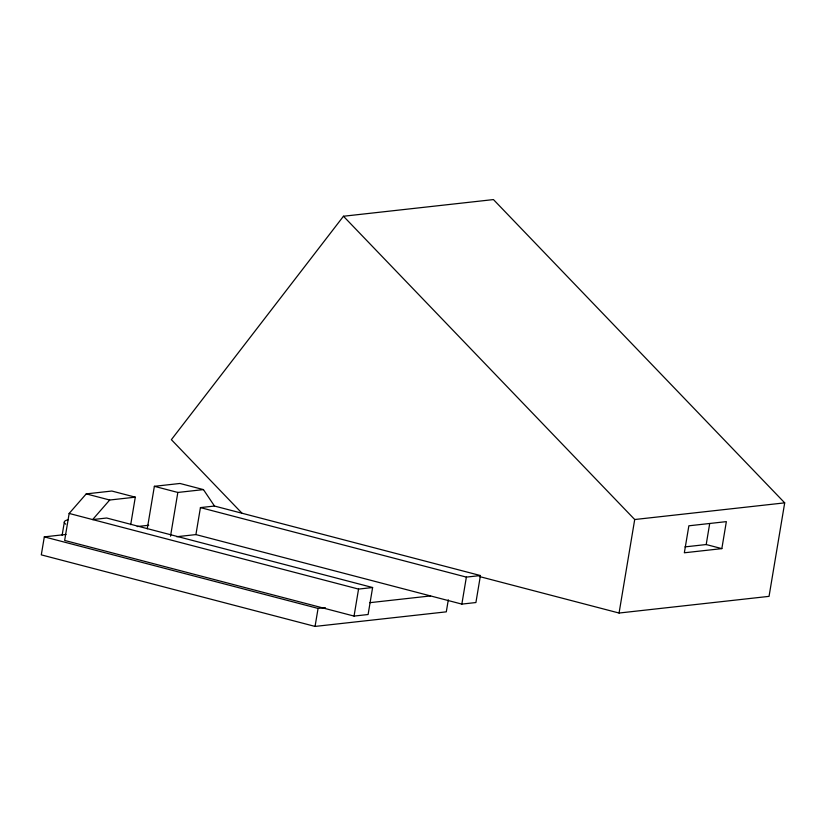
<?xml version="1.0" encoding="UTF-8"?>
<svg xmlns="http://www.w3.org/2000/svg" width="826" height="826" viewBox="0 0 826 826"><rect width="100%" height="100%" fill="white"/><g stroke="black" fill="none" stroke-linecap="round" stroke-linejoin="round"><path stroke-width="1.24" d="M66.039 534.453L44.315 536.869L41.3 554.865L315.057 626.418L446.298 611.839L448.311 599.841M62.136 535.227L64.345 522.032M135.299 497.169L111.84 491.036L86.234 493.886L69.157 513.442L64.645 540.441L354.044 616.082L368.107 614.513L372.619 587.523L106.688 518.016L92.626 519.575L109.693 500.019L135.299 497.169L130.704 524.665M147.265 528.805L154.369 486.318L179.975 483.468L203.444 489.601L214.492 506.039L480.433 575.546L475.91 602.536L461.848 604.105L195.917 534.587L176.712 536.724M170.517 536.188L177.838 492.451L203.444 489.601M195.917 534.587L200.429 507.598L214.492 506.039M315.057 626.418L318.072 608.421L325.31 607.616M354.044 616.082L358.556 589.083L372.619 587.523M461.848 604.105L466.37 577.106L480.433 575.546M479.359 576.517L619.066 613.037L634.709 519.523L343.461 216.247L171.374 439.669L241.842 513.049M684.95 546.895L706.199 544.54L709.668 523.767M721.841 548.629L726.353 521.629L688.863 525.801L684.341 552.79L721.841 548.629L706.199 544.54M343.461 216.247L493.452 199.582L784.7 502.858L769.047 596.362L619.066 613.037M137.199 526.544L148.711 525.274M634.709 519.523L784.7 502.858M369.759 602.681L430.563 595.928M154.369 486.318L177.838 492.451M200.429 507.598L466.37 577.106M86.234 493.886L109.693 500.019M69.157 513.442L358.556 589.083M44.315 536.869L318.072 608.421M65.708 524.19A46.215 7.393 9.5 0 1 68.104 519.781"/></g></svg>
